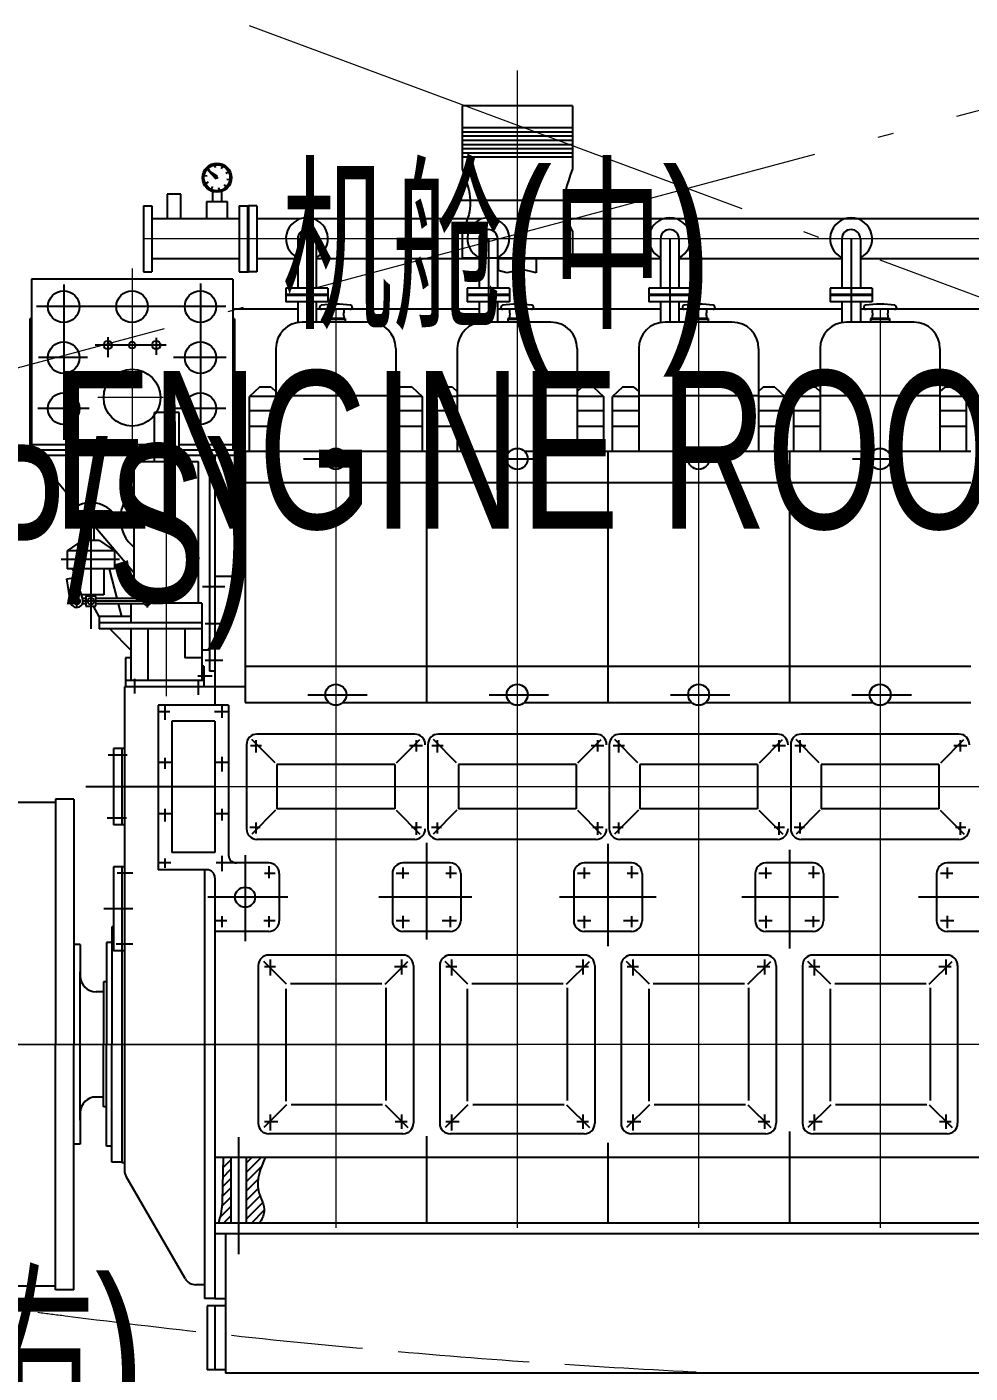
# Model space of a CAD drawing. Extents: x -550205 to -490805, y -239464 to -155364.
# Drawn here: x -527496 to -525702, y -178177 to -175617 of the extents above; entities that cross this region are included whole.
import ezdxf

# ---------------------------------------------------------------- set-up
doc = ezdxf.new("R2010")
doc.units = 0
doc.header["$LTSCALE"] = 500
doc.header["$MEASUREMENT"] = 0
for name, pattern in [('CENTER', [2, 1.25, -0.25, 0.25, -0.25]), ('CENTER2', [1.125, 0.75, -0.125, 0.125, -0.125]), ('PHANTOM', [2.5, 1.25, -0.25, 0.25, -0.25, 0.25, -0.25]), ('点划线 ____ _ ____ _ ____ _ ____ _ ____ _ ____', [2.56, 2, -0.25, 0.06, -0.25]), ('虚线 __ __ __ __ __ __ __ __ __ __ __ __ __ _', [0.75, 0.5, -0.25])]:
    doc.linetypes.add(name, pattern=pattern)
doc.layers.get('0').update_dxf_attribs({"linetype": 'CONTINUOUS', "lineweight": 20})
for name, color, linetype, lineweight in [('01', 7, 'CONTINUOUS', 20), ('DIM', 7, 'CONTINUOUS', 20), ('点划线', 5, '点划线 ____ _ ____ _ ____ _ ____ _ ____ _ ____', 20), ('虚线', 1, '虚线 __ __ __ __ __ __ __ __ __ __ __ __ __ _', 20)]:
    doc.layers.add(name, color=color, linetype=linetype, lineweight=lineweight)
for name, color, linetype in [('02', 1, 'CONTINUOUS'), ('05', 4, 'CENTER'), ('10', 7, 'CONTINUOUS')]:
    doc.layers.add(name, color=color, linetype=linetype)
doc.styles.add('中英混排2', font='romany.shx', dxfattribs={"width": 0.7, "height": 300, "bigfont": 'hztxt.shx'})

# ---------------------------------------------------------------- blocks, each defined once
blk = doc.blocks.new('dfghgf')
at = {"layer": '10', "lineweight": -3}
blk.add_hatch(color=256, dxfattribs=at).paths.add_polyline_path([(2101.7, 1662), (2119.5, 1651, -1.142084), (2116.5, 1646.2)])
h = blk.add_hatch(dxfattribs=at)
h.set_pattern_fill('ANSI31', scale=100, style=0)
h.set_pattern_definition([(45, (-66678.617, 97078), (-8.8388348, 8.8388348), [])])
edge = h.paths.add_edge_path()
edge.add_line((2145, -214.8), (2141.2, -214.8))
edge.add_line((2141.2, -214.8), (2130.3, -214.8))
edge.add_spline(control_points=[(2130.3, -214.8), (2129.7, -239.5), (2128.9, -273.2), (2127.8, -315.3), (2123.3, -331.9), (2121.2, -339.8)], knot_values=[0, 0, 0, 0, 74.118037, 101.345413, 125.697413, 125.697413, 125.697413, 125.697413], degree=3, periodic=0)
edge.add_line((2121.2, -339.8), (2145, -339.8))
edge.add_line((2145, -339.8), (2145, -214.8))
edge = h.paths.add_edge_path()
edge.add_line((2173.9, -339.7), (2199.2, -339.8))
edge.add_spline(control_points=[(2199.2, -339.8), (2203.3, -332.5), (2214.7, -312.7), (2186.6, -270.5), (2201.2, -235.9), (2210, -214.8)], knot_values=[0, 0, 0, 0, 23.685821, 64.988218, 129.477712, 129.477712, 129.477712, 129.477712], degree=3, periodic=0)
edge.add_line((2210, -214.8), (2173.9, -214.8))
edge.add_line((2173.9, -214.8), (2173.9, -339.7))
at = {"lineweight": -3}
for p, q in [((2101.7, 1662), (2116.5, 1646.2)), ((2119.5, 1651), (2101.7, 1662)), ((2118.4, 1648.4), (2118.4, 1648.4)), ((2023.7, 1617.2), (2023.7, 1570.2)), ((2049.7, 1617.2), (2023.7, 1617.2)), ((2049.7, 1570.2), (2049.7, 1617.2)), ((2110.5, 1602.2), (2110.5, 1621.8)), ((2127.4, 1602.2), (2127.4, 1622.2)), ((1978.5, 1594.7), (1978.5, 1469.7)), ((1978.5, 1594.7), (1994.5, 1594.7)), ((1994.5, 1594.7), (1994.5, 1469.7)), ((2098.3, 1602.2), (2098.3, 1571)), ((2138.4, 1602.2), (2098.3, 1602.2)), ((2138.4, 1571), (2138.4, 1602.2)), ((2160.5, 1594.7), (2160.5, 1469.7)), ((2160.5, 1594.7), (2178.5, 1594.7)), ((2176.5, 1594.7), (2176.5, 1469.7)), ((2178.5, 1594.7), (2178.5, 1469.7)), ((2194.5, 1594.7), (2194.5, 1469.7)), ((2160.5, 1570.2), (1994.5, 1570.2)), ((2277, 1570.2), (2194.5, 1570.2)), ((2622, 1570.2), (2302, 1570.2)), ((4219.5, 1570.2), (2647, 1570.2)), ((2272, 1532.2), (2272, 1466.8)), ((2307, 1532.2), (2307, 1466.8)), ((2617, 1532.2), (2617, 1438.2)), ((2652, 1532.2), (2652, 1438.2)), ((2962, 1532.2), (2962, 1466.8)), ((2997, 1532.2), (2997, 1466.8)), ((3307, 1532.2), (3307, 1466.8)), ((3342, 1532.2), (3342, 1466.8)), ((2160.5, 1494.2), (1994.5, 1494.2)), ((2272, 1494.2), (2194.5, 1494.2)), ((2617, 1494.2), (2307, 1494.2)), ((2652, 1495.2), (2652, 1466.8)), ((2962, 1494.2), (2652, 1494.2)), ((3307, 1494.2), (2997, 1494.2)), ((3652, 1494.2), (3342, 1494.2)), ((1978.5, 1469.7), (1994.5, 1469.7)), ((2160.5, 1469.7), (2178.5, 1469.7)), ((2272, 1466.8), (2272, 1438.2)), ((2307, 1466.8), (2307, 1438.2)), ((2962, 1466.8), (2962, 1438.2)), ((2997, 1466.8), (2997, 1438.2)), ((3307, 1466.8), (3307, 1438.2)), ((3342, 1466.8), (3342, 1438.2)), ((2329.5, 1438.2), (2249.5, 1438.2)), ((2249.5, 1438.2), (2249.5, 1412.2)), ((2329.5, 1438.2), (2329.5, 1412.2)), ((2674.5, 1438.2), (2594.5, 1438.2)), ((2594.5, 1438.2), (2594.5, 1412.2)), ((2674.5, 1438.2), (2674.5, 1412.2)), ((3019.5, 1438.2), (2939.5, 1438.2)), ((2939.5, 1438.2), (2939.5, 1412.2)), ((3019.5, 1438.2), (3019.5, 1412.2)), ((3364.5, 1438.2), (3284.5, 1438.2)), ((3284.5, 1438.2), (3284.5, 1412.2)), ((3364.5, 1438.2), (3364.5, 1412.2)), ((2329.5, 1426.2), (2249.5, 1426.2)), ((2329.5, 1424.2), (2249.5, 1424.2)), ((2329.5, 1412.2), (2249.5, 1412.2)), ((2272, 1412.2), (2272, 1373)), ((2307, 1412.2), (2307, 1373.7)), ((2674.5, 1426.2), (2594.5, 1426.2)), ((2674.5, 1424.2), (2594.5, 1424.2)), ((2674.5, 1412.2), (2594.5, 1412.2)), ((2617, 1412.2), (2617, 1373)), ((2652, 1412.2), (2652, 1373.7)), ((3019.5, 1426.2), (2939.5, 1426.2)), ((3019.5, 1424.2), (2939.5, 1424.2)), ((3019.5, 1412.2), (2939.5, 1412.2)), ((2962, 1412.2), (2962, 1373)), ((2997, 1412.2), (2997, 1373.7)), ((3364.5, 1426.2), (3284.5, 1426.2)), ((3364.5, 1424.2), (3284.5, 1424.2)), ((3364.5, 1412.2), (3284.5, 1412.2)), ((3307, 1412.2), (3307, 1373)), ((3342, 1412.2), (3342, 1373.7)), ((2199.5, 1250.2), (2180.5, 1232.2)), ((2180.5, 1128.2), (2180.5, 1232.2)), ((2230.5, 1232.2), (2180.5, 1232.2)), ((2221.5, 1250.2), (2199.5, 1250.2)), ((2221.5, 1250.2), (2230.5, 1241.7)), ((2467.5, 1250.2), (2458.5, 1241.7)), ((2508.5, 1232.2), (2458.5, 1232.2)), ((2489.5, 1250.2), (2467.5, 1250.2)), ((2489.5, 1250.2), (2508.5, 1232.2)), ((2508.5, 1232.2), (2508.5, 1128.2)), ((2544.5, 1250.2), (2525.5, 1232.2)), ((2525.5, 1128.2), (2525.5, 1232.2)), ((2575.5, 1232.2), (2525.5, 1232.2)), ((2566.5, 1250.2), (2544.5, 1250.2)), ((2566.5, 1250.2), (2575.5, 1241.7)), ((2812.5, 1250.2), (2803.5, 1241.7)), ((2853.5, 1232.2), (2803.5, 1232.2)), ((2834.5, 1250.2), (2812.5, 1250.2)), ((2834.5, 1250.2), (2853.5, 1232.2)), ((2853.5, 1232.2), (2853.5, 1128.2)), ((2889.5, 1250.2), (2870.5, 1232.2)), ((2920.5, 1232.2), (2870.5, 1232.2)), ((2870.5, 1128.2), (2870.5, 1232.2)), ((2911.5, 1250.2), (2889.5, 1250.2)), ((2911.5, 1250.2), (2920.5, 1241.7)), ((3157.5, 1250.2), (3148.5, 1241.7)), ((3198.5, 1232.2), (3148.5, 1232.2)), ((3179.5, 1250.2), (3157.5, 1250.2)), ((3179.5, 1250.2), (3198.5, 1232.2)), ((3198.5, 1232.2), (3198.5, 1128.2)), ((3234.5, 1250.2), (3215.5, 1232.2)), ((3215.5, 1128.2), (3215.5, 1232.2)), ((3265.5, 1232.2), (3215.5, 1232.2)), ((3256.5, 1250.2), (3234.5, 1250.2)), ((3256.5, 1250.2), (3265.5, 1241.7)), ((3502.5, 1250.2), (3493.5, 1241.7)), ((3543.5, 1232.2), (3493.5, 1232.2)), ((3524.5, 1250.2), (3502.5, 1250.2)), ((3524.5, 1250.2), (3543.5, 1232.2)), ((3543.5, 1232.2), (3543.5, 1128.2)), ((2230.5, 1205.2), (2180.5, 1205.2)), ((2508.5, 1205.2), (2458.5, 1205.2)), ((2575.5, 1205.2), (2525.5, 1205.2)), ((2853.5, 1205.2), (2803.5, 1205.2)), ((2920.5, 1205.2), (2870.5, 1205.2)), ((3198.5, 1205.2), (3148.5, 1205.2)), ((3265.5, 1205.2), (3215.5, 1205.2)), ((3543.5, 1205.2), (3493.5, 1205.2)), ((2230.5, 1175.2), (2180.5, 1175.2)), ((2508.5, 1175.2), (2458.5, 1175.2)), ((2575.5, 1175.2), (2525.5, 1175.2)), ((2853.5, 1175.2), (2803.5, 1175.2)), ((2920.5, 1175.2), (2870.5, 1175.2)), ((3198.5, 1175.2), (3148.5, 1175.2)), ((3265.5, 1175.2), (3215.5, 1175.2)), ((3543.5, 1175.2), (3493.5, 1175.2)), ((2172, 1128.2), (2172, 650.2)), ((2172, 1128.2), (2330.7, 1128.2)), ((2358.3, 1128.2), (2517, 1128.2)), ((2517, 1128.2), (2517, 650.2)), ((2517, 1128.2), (2675.7, 1128.2)), ((2703.3, 1128.2), (2862, 1128.2)), ((2862, 1128.2), (3020.7, 1128.2)), ((2862, 1128.2), (2862, 650.2)), ((3048.3, 1128.2), (3207, 1128.2)), ((3207, 1128.2), (3207, 650.2)), ((3207, 1128.2), (3365.7, 1128.2)), ((3393.3, 1128.2), (3552, 1128.2)), ((2517, 1068.1), (2172, 1068.1)), ((2862, 1068.1), (2517, 1068.1)), ((3207, 1068.1), (2862, 1068.1)), ((3552, 1068.1), (3207, 1068.1)), ((2517, 718.9), (2172, 718.9)), ((2862, 718.9), (2517, 718.9)), ((3207, 718.9), (2862, 718.9)), ((3552, 718.9), (3207, 718.9)), ((2172, 650.2), (2331.3, 650.2)), ((2357.7, 650.2), (2517, 650.2)), ((2517, 650.2), (2676.3, 650.2)), ((2702.7, 650.2), (2862, 650.2)), ((2862, 650.2), (3021.3, 650.2)), ((3047.7, 650.2), (3207, 650.2)), ((3207, 650.2), (3366.3, 650.2)), ((3392.7, 650.2), (3552, 650.2))]:
    blk.add_line(p, q, dxfattribs=at)
at = {"color": 8, "linetype": 'PHANTOM', "lineweight": -3}
blk.add_line((2653.5, 1494.2), (2652, 1494.2), dxfattribs=at)
at = {"lineweight": -3}
for centre, radius in [((2118.4, 1648.4), 27.7), ((2118.4, 1648.4), 27.7), ((2118.4, 1648.4), 24.7), ((2344.5, 1113.7), 20), ((2689.5, 1113.7), 20), ((3034.5, 1113.7), 20), ((3379.5, 1113.7), 20), ((2344.5, 665.2), 20), ((2689.5, 665.2), 20), ((3034.5, 665.2), 20), ((3379.5, 665.2), 20)]:
    blk.add_circle(centre, radius, dxfattribs=at)
at = {"color": 7, "lineweight": -3}
blk.add_circle((2172, 280.2), 19.1, dxfattribs=at)
at = {"lineweight": -3}
for centre, radius, start, end in [((2289.5, 1532.2), 40, 295.9445, 244.0555), ((2634.5, 1532.2), 40, 295.9445, 244.0555), ((2979.5, 1532.2), 40, 295.9445, 244.0555), ((3324.5, 1532.2), 40, 295.9445, 244.0555), ((2289.5, 1532.2), 17.5, 0, 180), ((2634.5, 1532.2), 17.5, 0, 180), ((2979.5, 1532.2), 17.5, 0, 180), ((3324.5, 1532.2), 17.5, 0, 180)]:
    blk.add_arc(centre, radius, start, end, dxfattribs=at)
at = {"layer": '01', "color": 7, "linetype": 'Continuous', "lineweight": -3}
for p, q in [((2194.5, 1594.7), (2178.5, 1594.7)), ((2194.5, 1469.7), (2178.5, 1469.7)), ((2148.5, 1455.2), (1765.5, 1455.2)), ((1765.5, 1455.2), (1765.5, 1130.2)), ((2148.5, 1455.2), (2148.5, 1130.2)), ((2272, 1398.2), (2148.5, 1398.2)), ((2617, 1398.2), (2307, 1398.2)), ((2313.5, 1402.3), (2313.5, 1401.8)), ((2371.8, 1398.1), (2317.2, 1398.1)), ((2329.5, 1398.1), (2329.5, 1391.7)), ((2329.5, 1385.7), (2329.5, 1380.7)), ((2359.5, 1398.1), (2359.5, 1391.7)), ((2359.5, 1385.7), (2359.5, 1380.7)), ((2375.5, 1402.3), (2375.5, 1401.8)), ((2962, 1398.2), (2652, 1398.2)), ((2658.5, 1402.3), (2658.5, 1401.8)), ((2716.8, 1398.1), (2662.2, 1398.1)), ((2674.5, 1398.1), (2674.5, 1391.7)), ((2674.5, 1385.7), (2674.5, 1380.7)), ((2704.5, 1398.1), (2704.5, 1391.7)), ((2704.5, 1385.7), (2704.5, 1380.7)), ((2720.5, 1402.3), (2720.5, 1401.8)), ((3307, 1398.2), (2997, 1398.2)), ((3003.5, 1402.3), (3003.5, 1401.8)), ((3061.8, 1398.1), (3007.2, 1398.1)), ((3019.5, 1398.1), (3019.5, 1391.7)), ((3019.5, 1385.7), (3019.5, 1380.7)), ((3049.5, 1398.1), (3049.5, 1391.7)), ((3049.5, 1385.7), (3049.5, 1380.7)), ((3065.5, 1402.3), (3065.5, 1401.8)), ((3652, 1398.2), (3342, 1398.2)), ((3348.5, 1402.3), (3348.5, 1401.8)), ((3406.8, 1398.1), (3352.2, 1398.1)), ((3364.5, 1398.1), (3364.5, 1391.7)), ((3364.5, 1385.7), (3364.5, 1380.7)), ((3394.5, 1398.1), (3394.5, 1391.7)), ((3394.5, 1385.7), (3394.5, 1380.7)), ((3410.5, 1402.3), (3410.5, 1401.8)), ((1762.5, 1380.2), (1762.5, 1130.2)), ((1765.5, 1380.2), (1762.5, 1380.2)), ((2151.5, 1380.2), (2148.5, 1380.2)), ((2151.5, 1380.2), (2151.5, 1130.2)), ((2408.5, 1373.7), (2280.5, 1373.7)), ((2326.5, 1380.7), (2326.5, 1373.7)), ((2362.5, 1380.7), (2326.5, 1380.7)), ((2362.5, 1378.7), (2326.5, 1378.7)), ((2362.5, 1380.7), (2362.5, 1373.7)), ((2753.5, 1373.7), (2625.5, 1373.7)), ((2671.5, 1380.7), (2671.5, 1373.7)), ((2707.5, 1380.7), (2671.5, 1380.7)), ((2707.5, 1378.7), (2671.5, 1378.7)), ((2707.5, 1380.7), (2707.5, 1373.7)), ((3098.5, 1373.7), (2970.5, 1373.7)), ((3052.5, 1380.7), (3016.5, 1380.7)), ((3016.5, 1380.7), (3016.5, 1373.7)), ((3052.5, 1378.7), (3016.5, 1378.7)), ((3052.5, 1380.7), (3052.5, 1373.7)), ((3443.5, 1373.7), (3315.5, 1373.7)), ((3361.5, 1380.7), (3361.5, 1373.7)), ((3397.5, 1380.7), (3361.5, 1380.7)), ((3397.5, 1378.7), (3361.5, 1378.7)), ((3397.5, 1380.7), (3397.5, 1373.7)), ((2230.5, 1323.7), (2230.5, 1128.7)), ((2458.5, 1323.7), (2458.5, 1128.7)), ((2575.5, 1323.7), (2575.5, 1128.7)), ((2803.5, 1323.7), (2803.5, 1128.7)), ((2920.5, 1323.7), (2920.5, 1128.7)), ((3148.5, 1323.7), (3148.5, 1128.7)), ((3265.5, 1323.7), (3265.5, 1128.7)), ((3493.5, 1323.7), (3493.5, 1128.7)), ((2458.5, 1233.7), (2230.5, 1233.7)), ((2803.5, 1233.7), (2575.5, 1233.7)), ((3148.5, 1233.7), (2920.5, 1233.7)), ((3493.5, 1233.7), (3265.5, 1233.7)), ((1999.7, 1107.8), (1999.7, 1202.2)), ((2046.2, 1202.2), (1999.7, 1202.2)), ((2046.2, 1107.8), (2046.2, 1202.2)), ((1999.7, 1130.2), (1759.5, 1130.2)), ((1759.5, 1130.2), (1759.5, 1120.2)), ((1999.7, 1140.2), (1765.5, 1140.2)), ((2148.5, 1140.2), (2046.2, 1140.2)), ((2154.5, 1130.2), (2046.2, 1130.2)), ((2154.5, 1130.2), (2154.5, 1120.2)), ((1999.7, 1120.2), (1759.5, 1120.2)), ((1789.5, 1120.2), (1789.5, 1100.2)), ((1960.9, 848.2), (1960.9, 1107.8)), ((2083.1, 1107.8), (1960.9, 1107.8)), ((2154.5, 1120.2), (2046.2, 1120.2)), ((2083.1, 839.2), (2083.1, 1107.8)), ((2104.5, 1120.2), (2104.5, 710.2)), ((2114.5, 1120.2), (2114.5, 645.5)), ((2114.5, 1120.2), (2114.5, 645.5)), ((1789.5, 1100.2), (1853.3, 1024.5)), ((1918.5, 1014.4), (1838.5, 1014.4)), ((1838.5, 1014.4), (1838.5, 994.7)), ((1918.5, 1014.4), (1918.5, 994.7)), ((1918.5, 994.7), (1838.5, 994.7)), ((1872.5, 994.7), (1872.5, 958.2)), ((1884.5, 994.7), (1884.5, 958.2)), ((1884.5, 987.5), (1960.9, 896.8)), ((1861.8, 958.2), (1833.5, 939)), ((1895.2, 958.2), (1861.8, 958.2)), ((1895.2, 958.2), (1923.5, 939)), ((1923.5, 939), (1833.5, 939)), ((1833.5, 939), (1833.5, 904.5)), ((1923.5, 939), (1923.5, 904.5)), ((1923.5, 904.5), (1833.5, 904.5)), ((1852.7, 888.6), (1843.7, 904.5)), ((1854, 904.5), (1854, 877.7)), ((1903, 904.5), (1903, 855.4)), ((1928.5, 848.2), (1913.8, 904.5)), ((1833, 885.7), (1854, 888.8)), ((1839.6, 841.4), (1833, 885.7)), ((1863, 846.5), (1854, 877.7)), ((2172.5, 890.2), (2114.5, 890.2)), ((1903, 855.4), (1860.5, 855.4)), ((1868.9, 848.2), (1862.5, 848.2)), ((1868.9, 852.5), (1868.9, 833.4)), ((1888.4, 852.5), (1868.9, 852.5)), ((1872.5, 855.4), (1872.5, 852.5)), ((1884.5, 855.4), (1884.5, 852.5)), ((1887.9, 833.4), (1887.9, 851.8)), ((1979.2, 848.2), (1887.9, 848.2)), ((1868.9, 838.2), (1862.4, 838.2)), ((1868.9, 833.4), (1887.9, 833.4)), ((1894.5, 814.2), (1883.7, 833.4)), ((1979.2, 838.2), (1887.9, 838.2)), ((1937.3, 814.2), (1931.1, 838.2)), ((1954.5, 838.2), (1954.5, 802.2)), ((2089.5, 839.2), (1992.5, 839.2)), ((2089.5, 839.2), (2089.5, 802.2)), ((1894.5, 814.2), (1894.5, 790.2)), ((1954.5, 814.2), (1894.5, 814.2)), ((2089.5, 802.2), (1894.5, 802.2)), ((2089.5, 802.2), (2089.5, 692.2)), ((2089.5, 790.2), (1894.5, 790.2)), ((1914.5, 790.2), (1954.5, 750.2)), ((1954.5, 790.2), (1954.5, 692.2)), ((1987, 790.2), (1987, 692.2)), ((2057, 790.2), (2057, 735.2)), ((2104.5, 750.2), (2089.5, 750.2)), ((1944.5, 735.2), (1944.5, 680.2)), ((1954.5, 735.2), (1944.5, 735.2)), ((2089.5, 735.2), (2057, 735.2)), ((2093.7, 719.2), (2089.5, 719.2)), ((2093.7, 719.2), (2093.7, 680.2)), ((2093.7, 692.2), (1944.5, 692.2)), ((2114.5, 710.2), (2104.5, 710.2)), ((1942.5, 680.2), (1942.5, -239.1)), ((2172, 680.2), (1942.5, 680.2)), ((2006.5, 645.5), (2006.5, 332.2)), ((2140.5, 645.5), (2006.5, 645.5)), ((2140.5, 645.5), (2140.5, 360.2)), ((2032.5, 615.2), (2032.5, 365.2)), ((2114.5, 615.2), (2032.5, 615.2)), ((2114.5, 615.2), (2114.5, 365.2)), ((2114.5, 615.2), (2114.5, 365.2)), ((2494.5, 590.2), (2194.5, 590.2)), ((2839.5, 590.2), (2539.5, 590.2)), ((3184.5, 590.2), (2884.5, 590.2)), ((3529.5, 590.2), (3229.5, 590.2)), ((2174.5, 570.2), (2174.5, 410.2)), ((2229, 535.7), (2185, 580)), ((2460, 535.7), (2504, 580)), ((2519.5, 570.2), (2519.5, 410.2)), ((2574, 535.7), (2530, 580)), ((2805, 535.7), (2849, 580)), ((2864.5, 570.2), (2864.5, 410.2)), ((2919, 535.7), (2875, 580)), ((3150, 535.7), (3194, 580)), ((3209.5, 570.2), (3209.5, 410.2)), ((3264, 535.7), (3220, 580)), ((3495, 535.7), (3539, 580)), ((1942.5, 562.7), (1921.5, 562.7)), ((1921.5, 562.7), (1921.5, 417.7)), ((1937.5, 562.7), (1937.5, 417.7)), ((2456.5, 532.2), (2232.5, 532.2)), ((2232.5, 532.2), (2232.5, 448.2)), ((2456.5, 532.2), (2456.5, 448.2)), ((2801.5, 532.2), (2577.5, 532.2)), ((2577.5, 532.2), (2577.5, 448.2)), ((2801.5, 532.2), (2801.5, 448.2)), ((3146.5, 532.2), (2922.5, 532.2)), ((2922.5, 532.2), (2922.5, 448.2)), ((3146.5, 532.2), (3146.5, 448.2)), ((3491.5, 532.2), (3267.5, 532.2)), ((3267.5, 532.2), (3267.5, 448.2)), ((3491.5, 532.2), (3491.5, 448.2)), ((1811, 466.7), (1811, 0.2)), ((1846, 466.7), (1811, 466.7)), ((1846, 466.7), (1846, 0.2)), ((1811, 460.2), (1726, 460.2)), ((2229.9, 445.6), (2184.7, 400.1)), ((2456.5, 448.2), (2232.5, 448.2)), ((2459.1, 445.6), (2504.3, 400.1)), ((2574.9, 445.6), (2529.7, 400.1)), ((2801.5, 448.2), (2577.5, 448.2)), ((2804.1, 445.6), (2849.3, 400.1)), ((2919.9, 445.6), (2874.7, 400.1)), ((3146.5, 448.2), (2922.5, 448.2)), ((3149.1, 445.6), (3194.3, 400.1)), ((3264.9, 445.6), (3219.7, 400.1)), ((3491.5, 448.2), (3267.5, 448.2)), ((3494.1, 445.6), (3539.3, 400.1)), ((1942.5, 417.7), (1921.5, 417.7)), ((2494.5, 390.2), (2194.5, 390.2)), ((2839.5, 390.2), (2539.5, 390.2)), ((3184.5, 390.2), (2884.5, 390.2)), ((3529.5, 390.2), (3229.5, 390.2)), ((2114.5, 365.2), (2032.5, 365.2)), ((1942.5, 338.2), (1921.5, 338.2)), ((1921.5, 338.2), (1921.5, 178.2)), ((1937.5, 338.2), (1937.5, -224.8)), ((2217, 345.2), (2155.5, 345.2)), ((2562, 345.2), (2472, 345.2)), ((2907, 345.2), (2817, 345.2)), ((3252, 345.2), (3162, 345.2)), ((3597, 345.2), (3507, 345.2)), ((2099.5, 332.2), (2006.5, 332.2)), ((2094.5, 332.2), (2094.5, -482.8)), ((2114.5, 317.2), (2114.5, -483.8)), ((2237, 325.2), (2237, 235.2)), ((2452, 325.2), (2452, 235.2)), ((2582, 325.2), (2582, 235.2)), ((2797, 325.2), (2797, 235.2)), ((2927, 325.2), (2927, 235.2)), ((3142, 325.2), (3142, 235.2)), ((3272, 325.2), (3272, 235.2)), ((3487, 325.2), (3487, 235.2)), ((2217, 215.2), (2114.5, 215.2)), ((2562, 215.2), (2472, 215.2)), ((2907, 215.2), (2817, 215.2)), ((3252, 215.2), (3162, 215.2)), ((3597, 215.2), (3507, 215.2)), ((1858.5, 190.2), (1846, 190.2)), ((1858.5, 190.2), (1858.5, 130.2)), ((1942.5, 178.2), (1921.5, 178.2)), ((2250.8, 114.9), (2207.3, 158.1)), ((2472, 170.2), (2217, 170.2)), ((2438.2, 114.9), (2481.7, 158.1)), ((2595.8, 114.9), (2552.3, 158.1)), ((2817, 170.2), (2562, 170.2)), ((2783.2, 114.9), (2826.7, 158.1)), ((2940.8, 114.9), (2897.3, 158.1)), ((3162, 170.2), (2907, 170.2)), ((3128.2, 114.9), (3171.7, 158.1)), ((3285.8, 114.9), (3242.3, 158.1)), ((3507, 170.2), (3252, 170.2)), ((3473.2, 114.9), (3516.7, 158.1)), ((1858.5, -144.1), (1858.5, 138.1)), ((2197, 150.2), (2197, -149.8)), ((2492, 150.2), (2492, -149.8)), ((2542, 150.2), (2542, -149.8)), ((2837, 150.2), (2837, -149.8)), ((2887, 150.2), (2887, -149.8)), ((3182, 150.2), (3182, -149.8)), ((3232, 150.2), (3232, -149.8)), ((3527, 150.2), (3527, -149.8)), ((2249.5, 105.9), (2249.5, -108)), ((2432, 115.2), (2258.2, 115.2)), ((2439.5, 107.7), (2439.5, -106.2)), ((2594.5, 105.9), (2594.5, -108)), ((2777, 115.2), (2603.2, 115.2)), ((2784.5, 107.7), (2784.5, -106.2)), ((2939.5, 105.9), (2939.5, -108)), ((3122, 115.2), (2948.2, 115.2)), ((3129.5, 107.7), (3129.5, -106.2)), ((3284.5, 105.9), (3284.5, -108)), ((3467, 115.2), (3293.2, 115.2)), ((3474.5, 107.7), (3474.5, -106.2)), ((1902.4, 100.2), (1888.5, 100.2)), ((1811, -466.3), (1811, 0.2)), ((1846, -466.3), (1846, 0.2)), ((1902.4, -99.8), (1888.5, -99.8)), ((1902.4, -99.8), (1888.5, -99.8)), ((2250.8, -114.5), (2207.3, -157.7)), ((2433.5, -114.8), (2259.7, -114.8)), ((2438.2, -114.5), (2481.7, -157.7)), ((2595.8, -114.5), (2552.3, -157.7)), ((2778.5, -114.8), (2604.7, -114.8)), ((2783.2, -114.5), (2826.7, -157.7)), ((2940.8, -114.5), (2897.3, -157.7)), ((3123.5, -114.8), (2949.7, -114.8)), ((3128.2, -114.5), (3171.7, -157.7)), ((3285.8, -114.5), (3242.3, -157.7)), ((3468.5, -114.8), (3294.7, -114.8)), ((3473.2, -114.5), (3516.7, -157.7)), ((1858.5, -129.8), (1858.5, -189.8)), ((2472, -169.8), (2217, -169.8)), ((2817, -169.8), (2562, -169.8)), ((3162, -169.8), (2907, -169.8)), ((3507, -169.8), (3252, -169.8)), ((1858.5, -189.8), (1846, -189.8)), ((1942.5, -224.8), (1937.5, -224.8)), ((4287, -214.8), (2114.5, -214.8)), ((2057.6, -444.8), (1945.7, -251.1)), ((4287, -339.8), (2114.5, -339.8)), ((4287, -359.8), (2114.5, -359.8)), ((2134.5, -359.8), (2134.5, -624.8)), ((1811, -459.8), (1726, -459.8)), ((2094.5, -456.8), (2078.4, -456.8)), ((1846, -466.3), (1811, -466.3)), ((2114.5, -482.8), (2094.5, -482.8)), ((2134.5, -483.8), (2114.5, -483.8)), ((2099.5, -496.8), (2099.5, -618.8)), ((2134.5, -496.8), (2099.5, -496.8)), ((2114.5, -496.8), (2114.5, -618.8)), ((2134.5, -618.8), (2099.5, -618.8)), ((4267, -624.8), (2134.5, -624.8))]:
    blk.add_line(p, q, dxfattribs=at)
at = {"layer": '01', "color": 7, "lineweight": -3}
for p, q in [((1918.4, 224), (1918.4, 0.2)), ((1921.5, 224), (1918.4, 224)), ((1908.4, 194), (1908.4, 0.2)), ((1918.4, 194), (1908.4, 194)), ((1902.4, 119), (1902.4, 0.2)), ((1908.4, 119), (1902.4, 119)), ((1902.4, -118.6), (1902.4, 0.2)), ((1908.4, -193.6), (1908.4, 0.2)), ((1918.4, -223.6), (1918.4, 0.2)), ((1908.4, -118.6), (1902.4, -118.6)), ((1918.4, -193.6), (1908.4, -193.6)), ((1937.5, -223.6), (1918.4, -223.6)), ((2145, -214.8), (2145, -339.8)), ((2173.9, -214.8), (2173.9, -339.8))]:
    blk.add_line(p, q, dxfattribs=at)
at = {"layer": '01', "color": 7, "linetype": 'Continuous', "lineweight": -3}
for points in [[(2329.5, 1391.7, -0.04132), (2330, 1390.7, -0.056966), (2330.2, 1389.8, -0.008955), (2330.3, 1388.9, -0.029198), (2330.3, 1388.7, -0.038146), (2330.2, 1388.1, -0.015576), (2330, 1386.8, -0.038828), (2329.8, 1386.4, -0.021617), (2329.5, 1385.7)], [(2359.5, 1391.7, 0.04132), (2359, 1390.7, 0.056966), (2358.8, 1389.8, 0.008955), (2358.7, 1388.9, 0.029198), (2358.7, 1388.7, 0.038146)], [(2358.8, 1388.1, 0.015576), (2359, 1386.8, 0.038828), (2359.2, 1386.4, 0.021617), (2359.5, 1385.7)], [(2674.5, 1391.7, -0.04132), (2675, 1390.7, -0.056966), (2675.2, 1389.8, -0.008955), (2675.3, 1388.9, -0.029198), (2675.3, 1388.7, -0.038146), (2675.2, 1388.1, -0.015576), (2675, 1386.8, -0.038828), (2674.8, 1386.4, -0.021617), (2674.5, 1385.7)], [(2704.5, 1391.7, 0.04132), (2704, 1390.7, 0.056966), (2703.8, 1389.8, 0.008955), (2703.7, 1388.9, 0.029198), (2703.7, 1388.7, 0.038146)], [(2703.8, 1388.1, 0.015576), (2704, 1386.8, 0.038828), (2704.2, 1386.4, 0.021617), (2704.5, 1385.7)], [(3019.5, 1391.7, -0.04132), (3020, 1390.7, -0.056966), (3020.2, 1389.8, -0.008955), (3020.3, 1388.9, -0.029198), (3020.3, 1388.7, -0.038146), (3020.2, 1388.1, -0.015576), (3020, 1386.8, -0.038828), (3019.8, 1386.4, -0.021617), (3019.5, 1385.7)], [(3049.5, 1391.7, 0.04132), (3049, 1390.7, 0.056966), (3048.8, 1389.8, 0.008955), (3048.7, 1388.9, 0.029198), (3048.7, 1388.7, 0.038146)], [(3048.8, 1388.1, 0.015576), (3049, 1386.8, 0.038828), (3049.2, 1386.4, 0.021617), (3049.5, 1385.7)], [(3364.5, 1391.7, -0.04132), (3365, 1390.7, -0.056966), (3365.2, 1389.8, -0.008955), (3365.3, 1388.9, -0.029198), (3365.3, 1388.7, -0.038146), (3365.2, 1388.1, -0.015576), (3365, 1386.8, -0.038828), (3364.8, 1386.4, -0.021617), (3364.5, 1385.7)], [(3394.5, 1391.7, 0.04132), (3394, 1390.7, 0.056966), (3393.8, 1389.8, 0.008955), (3393.7, 1388.9, 0.029198), (3393.7, 1388.7, 0.038146)], [(3393.8, 1388.1, 0.015576), (3394, 1386.8, 0.038828), (3394.2, 1386.4, 0.021617), (3394.5, 1385.7)]]:
    blk.add_lwpolyline(points, format="xyb", dxfattribs=at)
for centre, radius in [((1827, 1403.2), 30), ((1957, 1403.2), 30), ((2087, 1403.2), 30), ((1827, 1306.2), 30), ((1911, 1330.2), 8), ((1957, 1330.2), 6.3), ((2003, 1330.2), 8), ((2087, 1306.2), 30), ((1957, 1230.2), 54), ((1827, 1209.2), 30), ((2087, 1209.2), 30), ((1851.5, 843.2), 6.35), ((1878.5, 843.2), 6.17), ((1985.5, 843.2), 4.05)]:
    blk.add_circle(centre, radius, dxfattribs=at)
for centre, radius, start, end in [((2344.5, 1228.1), 180, 81.0919, 98.9081), ((2689.5, 1228.1), 180, 81.0919, 98.9081), ((3034.5, 1228.1), 180, 81.0919, 98.9081), ((3379.5, 1228.1), 180, 81.0919, 98.9081), ((2317.2, 1402.3), 3.7, 98.9081, 180), ((2317.2, 1401.8), 3.7, 180, 270), ((2371.8, 1401.8), 3.7, 270, 0), ((2371.8, 1402.3), 3.7, 0, 81.0919), ((2662.2, 1402.3), 3.7, 98.9081, 180), ((2662.2, 1401.8), 3.7, 180, 270), ((2716.8, 1401.8), 3.7, 270, 0), ((2716.8, 1402.3), 3.7, 0, 81.0919), ((3007.2, 1402.3), 3.7, 98.9081, 180), ((3007.2, 1401.8), 3.7, 180, 270), ((3061.8, 1401.8), 3.7, 270, 0), ((3061.8, 1402.3), 3.7, 0, 81.0919), ((3352.2, 1402.3), 3.7, 98.9081, 180), ((3352.2, 1401.8), 3.7, 180, 270), ((3406.8, 1401.8), 3.7, 270, 0), ((3406.8, 1402.3), 3.7, 0, 81.0919), ((2280.5, 1323.7), 50, 90, 180), ((2408.5, 1323.7), 50, 0, 90), ((2625.5, 1323.7), 50, 90, 180), ((2753.5, 1323.7), 50, 0, 90), ((2970.5, 1323.7), 50, 90, 180), ((3098.5, 1323.7), 50, 0, 90), ((3315.5, 1323.7), 50, 90, 180), ((3443.5, 1323.7), 50, 0, 90), ((2004.5, 1000.2), 70, 128.4869, 231.5131), ((1878.5, 971.8), 58.4, 46.7749, 133.2251), ((1851.5, 843.2), 12, 188.5231, 16.1302), ((1985.5, 843.2), 8.04, 218.47, 141.53), ((2194.5, 570.2), 20, 90, 180), ((2494.5, 570.2), 20, 0, 90), ((2539.5, 570.2), 20, 90, 180), ((2839.5, 570.2), 20, 0, 90), ((2884.5, 570.2), 20, 90, 180), ((3184.5, 570.2), 20, 0, 90), ((3229.5, 570.2), 20, 90, 180), ((3529.5, 570.2), 20, 0, 90), ((2194.5, 410.2), 20, 180, 270), ((2494.5, 410.2), 20, 270, 0), ((2539.5, 410.2), 20, 180, 270), ((2839.5, 410.2), 20, 270, 0), ((2884.5, 410.2), 20, 180, 270), ((3184.5, 410.2), 20, 270, 0), ((3229.5, 410.2), 20, 180, 270), ((3529.5, 410.2), 20, 270, 0), ((2155.5, 360.2), 15, 180, 270), ((2217, 325.2), 20, 0, 90), ((2472, 325.2), 20, 90, 180), ((2562, 325.2), 20, 0, 90), ((2817, 325.2), 20, 90, 180), ((2907, 325.2), 20, 0, 90), ((3162, 325.2), 20, 90, 180), ((3252, 325.2), 20, 0, 90), ((3507, 325.2), 20, 90, 180), ((2099.5, 317.2), 15, 0, 90), ((2217, 235.2), 20, 270, 0), ((2472, 235.2), 20, 180, 270), ((2562, 235.2), 20, 270, 0), ((2817, 235.2), 20, 180, 270), ((2907, 235.2), 20, 270, 0), ((3162, 235.2), 20, 180, 270), ((3252, 235.2), 20, 270, 0), ((3507, 235.2), 20, 180, 270), ((2217, 150.2), 20, 90, 180), ((2472, 150.2), 20, 0, 90), ((2562, 150.2), 20, 90, 180), ((2817, 150.2), 20, 0, 90), ((2907, 150.2), 20, 90, 180), ((3162, 150.2), 20, 0, 90), ((3252, 150.2), 20, 90, 180), ((3507, 150.2), 20, 0, 90), ((1888.5, 130.2), 30, 180, 270), ((1888.5, -129.8), 30, 90, 180), ((2217, -149.8), 20, 180, 270), ((2472, -149.8), 20, 270, 0), ((2562, -149.8), 20, 180, 270), ((2817, -149.8), 20, 270, 0), ((2907, -149.8), 20, 180, 270), ((3162, -149.8), 20, 270, 0), ((3252, -149.8), 20, 180, 270), ((3507, -149.8), 20, 270, 0), ((1966.5, -239.1), 24, 180, 210), ((2078.4, -432.8), 24, 210, 270)]:
    blk.add_arc(centre, radius, start, end, dxfattribs=at)
at = {"layer": '02', "color": 8, "linetype": 'PHANTOM', "lineweight": -3}
for p, q in [((2794.5, 1785.2), (2584.5, 1785.2)), ((2584.5, 1785.2), (2584.5, 1665.2)), ((2794.5, 1785.2), (2794.5, 1665.2)), ((2794.5, 1743.2), (2584.5, 1743.2)), ((2794.5, 1735.2), (2584.5, 1735.2)), ((2794.5, 1727.2), (2584.5, 1727.2)), ((2794.5, 1719.2), (2584.5, 1719.2)), ((2794.5, 1711.2), (2584.5, 1711.2)), ((2794.5, 1703.2), (2584.5, 1703.2)), ((2794.5, 1695.2), (2584.5, 1695.2)), ((2794.5, 1687.2), (2584.5, 1687.2)), ((2584.5, 1545.2), (2584.5, 1495.2)), ((2794.5, 1545.2), (2794.5, 1495.2)), ((2794.5, 1495.2), (2584.5, 1495.2)), ((2653.5, 1495.2), (2653.5, 1471.9)), ((2725.5, 1495.2), (2725.5, 1467.7))]:
    blk.add_line(p, q, dxfattribs=at)
at = {"layer": '02', "color": 8, "linetype": 'CENTER', "lineweight": -3}
blk.add_line((2799.8, 1605.2), (2579.2, 1605.2), dxfattribs=at)
at = {"layer": '02', "color": 8, "linetype": 'Continuous', "lineweight": -3}
for p, q in [((2669.8, 1467.7), (2653.5, 1471.9)), ((2699.5, 1473.9), (2669.8, 1467.7)), ((2725.5, 1467.7), (2699.5, 1473.9))]:
    blk.add_line(p, q, dxfattribs=at)
at = {"layer": '02', "color": 8, "linetype": 'PHANTOM', "lineweight": -3}
for points in [[(2584.5, 1665.2), (2588.8, 1653), (2592.3, 1642.5), (2595.1, 1633.3), (2597.1, 1625.2), (2598.6, 1618.1), (2599.5, 1611.8), (2600.1, 1606), (2600.2, 1600.5), (2600.1, 1595.1), (2599.5, 1589.6), (2598.6, 1583.9), (2597.1, 1577.8), (2595.1, 1571), (2592.3, 1563.5), (2588.8, 1554.9), (2584.5, 1545.2)], [(2794.5, 1665.2), (2790.2, 1653), (2786.7, 1642.5), (2783.9, 1633.3), (2781.9, 1625.2), (2780.4, 1618.1), (2779.5, 1611.8), (2778.9, 1606), (2778.8, 1600.5), (2778.9, 1595.1), (2779.5, 1589.6), (2780.4, 1583.9), (2781.9, 1577.8), (2783.9, 1571), (2786.7, 1563.5), (2790.2, 1554.9), (2794.5, 1545.2)]]:
    blk.add_lwpolyline(points, dxfattribs=at)
at = {"layer": '02', "color": 7, "lineweight": -3}
for points, knots in [([(2130.3, -214.8), (2129.7, -239.5), (2128.9, -273.2), (2127.8, -315.3), (2123.3, -331.9), (2121.2, -339.8)], [0, 0, 0, 0, 74.118037, 101.345413, 125.697413, 125.697413, 125.697413, 125.697413]), ([(2210, -214.8), (2201.2, -235.9), (2186.6, -270.5), (2214.7, -312.7), (2203.3, -332.5), (2199.2, -339.8)], [0, 0, 0, 0, 64.489494, 105.791891, 129.51701, 129.51701, 129.51701, 129.51701])]:
    blk.add_open_spline(points, degree=3, knots=knots, dxfattribs=at)
at = {"layer": '05', "color": 4, "linetype": 'CENTER', "lineweight": -3}
for p, q in [((2289.5, 1532.2), (2289.5, 1466.8)), ((2634.5, 1532.2), (2634.5, 1373.7)), ((2979.5, 1532.2), (2979.5, 1466.8)), ((3324.5, 1532.2), (3324.5, 1466.8)), ((2634.5, 1495.2), (2634.5, 1466.8)), ((2289.5, 1466.8), (2289.5, 1373.7)), ((2979.5, 1466.8), (2979.5, 1373.7)), ((3324.5, 1466.8), (3324.5, 1373.7)), ((1827, 1445), (1827, 1149.8)), ((2087, 1447.4), (2087, 1148.6)), ((1957, 1403.2), (1774.9, 1403.2)), ((2135.1, 1403.2), (1957, 1403.2)), ((1911, 1345), (1911, 1306.9)), ((2003, 1343.8), (2003, 1311.7)), ((1872.2, 1306.2), (1778.9, 1306.2)), ((2022, 1330.2), (1887, 1330.2)), ((2136.1, 1306.2), (2035.9, 1306.2)), ((1875.1, 1209.2), (1777.9, 1209.2)), ((2135.1, 1209.2), (2039.8, 1209.2)), ((2283, 1113.7), (2393.5, 1113.7)), ((2651, 1113.7), (2729.1, 1113.7)), ((2986.6, 1113.7), (3083.1, 1113.7)), ((3326.8, 1113.7), (3414.1, 1113.7)), ((1878.5, 1030.2), (1878.5, 790.2)), ((1932.8, 922.2), (1822.2, 922.2)), ((1851.5, 860.5), (1851.5, 831.2)), ((1985.5, 860.5), (1985.5, 831.2)), ((2133.5, 870.2), (2091.1, 870.2)), ((2005.2, 843.2), (1863.5, 843.2)), ((2132.5, 800.2), (2096.1, 800.2)), ((2129.5, 730.2), (2096.1, 730.2)), ((1961.5, 695.5), (1961.5, 667.6)), ((2109.3, 700.2), (2082.1, 700.2)), ((2082.5, 690.6), (2082.5, 665.1)), ((2019.5, 645.5), (2019.5, 617.7)), ((2127.5, 645.5), (2127.5, 621.1)), ((2290.9, 665.2), (2404, 665.2)), ((2635.9, 665.2), (2749, 665.2)), ((2980.9, 665.2), (3094, 665.2)), ((3325.9, 665.2), (3439, 665.2)), ((2028.9, 632.5), (2006.5, 632.5)), ((2140.5, 632.5), (2113.8, 632.5)), ((2203.3, 567.7), (2182.1, 567.7)), ((2192, 578.6), (2192, 555.2)), ((2509.4, 567.7), (2484.8, 567.7)), ((2497, 578.6), (2497, 557.2)), ((2548.3, 567.7), (2527.1, 567.7)), ((2537, 578.6), (2537, 555.2)), ((2854.4, 567.7), (2829.8, 567.7)), ((2842, 578.6), (2842, 557.2)), ((2893.3, 567.7), (2872.1, 567.7)), ((2882, 578.6), (2882, 555.2)), ((3199.4, 567.7), (3174.8, 567.7)), ((3187, 578.6), (3187, 557.2)), ((3238.3, 567.7), (3217.1, 567.7)), ((3227, 578.6), (3227, 555.2)), ((3544.4, 567.7), (3519.8, 567.7)), ((3532, 578.6), (3532, 557.2)), ((1947.5, 550.2), (1911.6, 550.2)), ((2019.5, 545.2), (2019.5, 524.4)), ((2127.5, 546.9), (2127.5, 519.3)), ((2031.8, 536.5), (2006.5, 536.5)), ((2140.5, 536.5), (2116.7, 536.5)), ((2114.5, 490.2), (1869.1, 490.2)), ((2031.8, 438.5), (2006.5, 438.5)), ((2019.5, 448.5), (2019.5, 424.3)), ((2140.5, 438.5), (2113.8, 438.5)), ((2127.5, 448.5), (2127.5, 426)), ((1946.2, 430.2), (1909.8, 430.2)), ((2200.7, 412.7), (2181.2, 412.7)), ((2192, 421.9), (2192, 401.6)), ((2507.7, 412.7), (2488.2, 412.7)), ((2497, 422.9), (2497, 398.5)), ((2545.7, 412.7), (2526.2, 412.7)), ((2537, 421.9), (2537, 401.6)), ((2852.7, 412.7), (2833.2, 412.7)), ((2842, 422.9), (2842, 398.5)), ((2890.7, 412.7), (2871.2, 412.7)), ((2882, 421.9), (2882, 401.6)), ((3197.7, 412.7), (3178.2, 412.7)), ((3187, 422.9), (3187, 398.5)), ((3235.7, 412.7), (3216.2, 412.7)), ((3227, 421.9), (3227, 401.6)), ((3542.7, 412.7), (3523.2, 412.7)), ((3532, 422.9), (3532, 398.5)), ((2127.5, 358.7), (2127.5, 329.4)), ((2172, 360.4), (2172, 196.4)), ((2517, 383.8), (2517, 199.6)), ((2862, 381.5), (2862, 186.9)), ((3207, 370.3), (3207, 182.6)), ((2030.4, 345.2), (2006.5, 345.2)), ((2019.5, 353.5), (2019.5, 336.3)), ((2164.2, 345.2), (2116.7, 345.2)), ((2217, 339.2), (2217, 316.4)), ((2472, 336.4), (2472, 315.5)), ((2562, 339.2), (2562, 316.4)), ((2817, 336.4), (2817, 315.5)), ((2907, 339.2), (2907, 316.4)), ((3162, 336.4), (3162, 315.5)), ((3252, 339.2), (3252, 316.4)), ((3507, 336.4), (3507, 315.5)), ((1958.5, 325.7), (1928.9, 325.7)), ((2229.2, 325.2), (2208.6, 325.2)), ((2483, 325.2), (2459.2, 325.2)), ((2574.2, 325.2), (2553.6, 325.2)), ((2828, 325.2), (2804.2, 325.2)), ((2919.2, 325.2), (2898.6, 325.2)), ((3173, 325.2), (3149.2, 325.2)), ((3264.2, 325.2), (3243.6, 325.2)), ((3518, 325.2), (3494.2, 325.2)), ((1958.5, 258.2), (1903.3, 258.2)), ((2253, 280.2), (2100.9, 280.2)), ((2603.3, 280.2), (2426.4, 280.2)), ((2953.5, 280.2), (2769.6, 280.2)), ((3300.2, 280.2), (3116.3, 280.2)), ((3650.5, 280.2), (3452.4, 280.2)), ((2137.1, 235.2), (2114.5, 235.2)), ((2127.5, 244.1), (2127.5, 223.2)), ((2229.2, 235.2), (2207.5, 235.2)), ((2217, 244.1), (2217, 223.2)), ((2484.6, 235.2), (2459.2, 235.2)), ((2472, 245), (2472, 221.3)), ((2574.2, 235.2), (2546.5, 235.2)), ((2562, 244.1), (2562, 223.2)), ((2829.6, 235.2), (2804.2, 235.2)), ((2817, 245), (2817, 221.3)), ((2919.2, 235.2), (2891.5, 235.2)), ((2907, 244.1), (2907, 223.2)), ((3174.6, 235.2), (3149.2, 235.2)), ((3162, 245), (3162, 221.3)), ((3264.2, 235.2), (3236.5, 235.2)), ((3252, 244.1), (3252, 223.2)), ((3519.6, 235.2), (3494.2, 235.2)), ((3507, 245), (3507, 221.3)), ((1958.5, 190.7), (1926.4, 190.7)), ((2219.5, 161.7), (2219.5, 131.1)), ((2469.5, 161.7), (2469.5, 132.9)), ((2564.5, 161.7), (2564.5, 131.1)), ((2814.5, 161.7), (2814.5, 132.9)), ((2909.5, 161.7), (2909.5, 131.1)), ((3159.5, 161.7), (3159.5, 132.9)), ((3254.5, 161.7), (3254.5, 131.1)), ((3504.5, 161.7), (3504.5, 132.9)), ((2229.8, 147.7), (2208.8, 147.7)), ((2480, 147.7), (2456, 147.7)), ((2574.8, 147.7), (2553.8, 147.7)), ((2825, 147.7), (2801, 147.7)), ((2919.8, 147.7), (2898.8, 147.7)), ((3170, 147.7), (3146, 147.7)), ((3264.8, 147.7), (3243.8, 147.7)), ((3515, 147.7), (3491, 147.7)), ((2234.3, -147.3), (2208.8, -147.3)), ((2219.5, -133.1), (2219.5, -163.7)), ((2480, -147.3), (2457.5, -147.3)), ((2469.5, -133.1), (2469.5, -160.1)), ((2579.3, -147.3), (2553.8, -147.3)), ((2564.5, -133.1), (2564.5, -163.7)), ((2825, -147.3), (2802.5, -147.3)), ((2814.5, -133.1), (2814.5, -160.1)), ((2924.3, -147.3), (2898.8, -147.3)), ((2909.5, -133.1), (2909.5, -163.7)), ((3170, -147.3), (3147.5, -147.3)), ((3159.5, -133.1), (3159.5, -160.1)), ((3269.3, -147.3), (3243.8, -147.3)), ((3254.5, -133.1), (3254.5, -163.7)), ((3515, -147.3), (3492.5, -147.3)), ((3504.5, -133.1), (3504.5, -160.1)), ((2517, -174), (2517, -339.8)), ((3207, -165.5), (3207, -339.8)), ((2862, -186.7), (2862, -339.8))]:
    blk.add_line(p, q, dxfattribs=at)
at = {"layer": '05', "lineweight": -3}
blk.add_line((2159.5, -176.2), (2159.5, -398.8), dxfattribs=at)
at = {"layer": '10', "lineweight": -3}
for p, q in [((2104.9, 1661.6), (2100.8, 1665.7)), ((2115.3, 1667), (2114.3, 1672.8)), ((2126.8, 1665.2), (2129.4, 1670.5)), ((2099.7, 1651.2), (2093.9, 1652.1)), ((2101.6, 1639.7), (2096.4, 1637)), ((2135.1, 1657.1), (2140.3, 1659.8)), ((2137, 1645.6), (2142.8, 1644.7)), ((2109.9, 1631.5), (2107.3, 1626.3)), ((2121.4, 1629.8), (2122.4, 1624)), ((2131.8, 1635.2), (2136, 1631))]:
    blk.add_line(p, q, dxfattribs=at)
at = {"layer": 'DIM', "color": 5, "linetype": 'CENTER2', "ltscale": 15}
for p, q in [((2689.5, 1852.3), (2689.5, -348.9)), ((4814, 1532.2), (1978.5, 1532.2)), ((1957, 1475.9), (1957, 1068.9)), ((2344.5, 1398.2), (2344.5, -348.9)), ((3034.5, 1398.2), (3034.5, -348.9)), ((3379.5, 1398.2), (3379.5, -348.9)), ((2016, 1230.2), (1892, 1230.2)), ((2022, 1202.2), (2022, 662.7)), ((4287, 490.2), (2006.5, 490.2)), ((4688.1, 0.2), (1726, 0.2))]:
    blk.add_line(p, q, dxfattribs=at)

msp = doc.modelspace()

# ---------------------------------------------------------------- linework, layer by layer
msp.add_line((-534448.6, -177551.9), (-526563.5, -177551.9))
msp.add_rational_spline([(-525253.4, -179376.7), (-525410, -179376.8), (-525566.5, -179376.1), (-525723.1, -179375.3), (-525879.7, -179373), (-525897.2, -179372.7), (-525914.6, -179372.4), (-526071.3, -179369.8), (-526227.8, -179364.8), (-526384.4, -179359.7), (-526540.8, -179351.7), (-526697.3, -179343.8), (-526853.6, -179332.4), (-527009.9, -179320.9), (-527165.8, -179305.6), (-527321.9, -179290.2), (-527477.4, -179270.4), (-527502.3, -179267.2), (-527527.1, -179263.9), (-527682.8, -179243.3), (-527837.7, -179217.8), (-527992.7, -179192.3), (-528146.9, -179161.7), (-528301, -179131), (-528454.1, -179095), (-528607.1, -179059), (-528758.9, -179017.4), (-528910.6, -178975.9), (-529060.7, -178928.4), (-529100.2, -178915.9), (-529139.6, -178903), (-529208.9, -178880.4), (-529277.7, -178856.3), (-529441.2, -178798.9), (-529602, -178733.9), (-529763, -178669), (-529922, -178599), (-530081.2, -178528.9), (-530239.2, -178456), (-530368.7, -178396.2), (-530498.1, -178335.9), (-530625.2, -178276.8), (-530752.1, -178217.2), (-530909.4, -178143.1), (-531066.2, -178067.6), (-531222.9, -177992.2), (-531379.5, -177916.3), (-531483.8, -177865.8), (-531588.2, -177815.5), (-531744.9, -177739.9), (-531902, -177665.4), (-532059.2, -177590.9), (-532217, -177517.9), (-532290.7, -177483.9), (-532364.6, -177450.2), (-532522.8, -177378.2), (-532682, -177308.8), (-532697.9, -177301.9), (-532713.7, -177295.1), (-532858.7, -177232.3), (-533004.7, -177172.3), (-533150.7, -177112.4), (-533297.9, -177055.5), (-533445, -176998.7), (-533593.3, -176945.4), (-533741.5, -176892.1), (-533891, -176842.5), (-533934, -176828.3), (-533977.1, -176814.3), (-534039.7, -176794.1), (-534102.5, -176774.7), (-534252.8, -176728), (-534404.2, -176685.6), (-534555.6, -176643.1), (-534708, -176604.7), (-534860.4, -176566.2), (-535013.6, -176531.7), (-535166.9, -176497.2), (-535320.9, -176466.4), (-535455, -176439.6), (-535589.6, -176415.6), (-535744.1, -176388), (-535899.1, -176363.9), (-536054, -176339.9), (-536209.4, -176319), (-536364.7, -176298.2), (-536520.4, -176280.3), (-536640.6, -176266.5), (-536761, -176254.2), (-536916.8, -176238.4), (-537072.9, -176225.2), (-537137.5, -176219.7), (-537202.1, -176214.7), (-537358.3, -176202.6), (-537514.6, -176192.8), (-537670.9, -176183), (-537827.3, -176175.2), (-537983.7, -176167.4), (-538140.2, -176161.2), (-538296.7, -176155), (-538453.2, -176150.1), (-538592.8, -176145.6), (-538732.4, -176141.8), (-538888.9, -176137.6), (-539045.5, -176134), (-539202, -176130.4), (-539358.6, -176127.5)], [1, 0.999997213467, 1, 0.999987684719, 1, 0.999999745918, 1, 0.999973205557, 1, 0.999960741259, 1, 0.99994584221, 1, 0.999928519209, 1, 0.999908841189, 1, 0.999997351, 1, 0.99988893694, 1, 0.999876646495, 1, 0.999863100387, 1, 0.999848262339, 1, 0.999832132571, 1, 0.999987600445, 1, 0.999952240743, 1, 0.999760607192, 1, 0.999884174441, 1, 0.999963189801, 1, 0.999998118697, 1, 0.999997559376, 1, 0.999991669473, 1, 0.999999291967, 1, 0.999999629852, 1, 0.999995360277, 1, 0.999988762689, 1, 0.999996027445, 1, 0.999969503805, 1, 0.999999561584, 1, 0.999957809261, 1, 0.999948601032, 1, 0.999938354824, 1, 0.999927056323, 1, 0.999993312569, 1, 0.999985034126, 1, 0.999915154502, 1, 0.99992122665, 1, 0.999926933707, 1, 0.999932276651, 1, 0.999952207607, 1, 0.9999434909, 1, 0.999951928162, 1, 0.999959682193, 1, 0.999979726722, 1, 0.999969071114, 1, 0.999994835578, 1, 0.99997437685, 1, 0.999982049327, 1, 0.999988357275, 1, 0.999993300224, 1, 0.999997437047, 1, 0.999997968918, 1, 0.999998072724, 1], degree=2, knots=[0, 0, 0, 0.0047215, 0.0047215, 0.0146473, 0.0146473, 0.016073, 0.016073, 0.0307139, 0.0307139, 0.048436, 0.048436, 0.0692511, 0.0692511, 0.0931645, 0.0931645, 0.1201697, 0.1201697, 0.1247732, 0.1247732, 0.1545813, 0.1545813, 0.1859954, 0.1859954, 0.2190896, 0.2190896, 0.2539311, 0.2539311, 0.2905777, 0.2905777, 0.3005375, 0.3005375, 0.3200843, 0.3200843, 0.3638475, 0.3638475, 0.394288, 0.394288, 0.4114485, 0.4114485, 0.415328, 0.415328, 0.4197467, 0.4197467, 0.4279103, 0.4279103, 0.4302903, 0.4302903, 0.4320111, 0.4320111, 0.4381035, 0.4381035, 0.447585, 0.447585, 0.4532224, 0.4532224, 0.468842, 0.468842, 0.4707148, 0.4707148, 0.4890867, 0.4890867, 0.5093647, 0.5093647, 0.531572, 0.531572, 0.5557289, 0.5557289, 0.5630433, 0.5630433, 0.5739853, 0.5739853, 0.6000385, 0.6000385, 0.6251422, 0.6251422, 0.6493194, 0.6493194, 0.6725959, 0.6725959, 0.6921495, 0.6921495, 0.7134116, 0.7134116, 0.7330222, 0.7330222, 0.7509817, 0.7509817, 0.763717, 0.763717, 0.779447, 0.779447, 0.7858747, 0.7858747, 0.800192, 0.800192, 0.8121756, 0.8121756, 0.8218266, 0.8218266, 0.8291477, 0.8291477, 0.8336758, 0.8336758, 0.8377067, 0.8377067, 0.8416333, 0.8416333, 0.8416333])
at = {"layer": '点划线'}
for p, q in [((-530673.2, -174276.7), (-520175.8, -178176.7)), ((-530673.1, -177111), (-520173.1, -174299))]:
    msp.add_line(p, q, dxfattribs=at)
at = {"layer": '虚线'}
msp.add_lwpolyline([(-526173.1, -178176.7, -0.005167), (-526473.2, -178160, -0.005269), (-526790.3, -178135.7, -0.00507), (-527107, -178104.9, -0.004871), (-527423.4, -178067.7, -0.000783), (-527475.5, -178061, -0.005425), (-527791.2, -178016.4, -0.006814), (-528105.6, -177964.2, -0.008224), (-528418.1, -177902.5, -0.009654), (-528727.8, -177829.9, -0.01109), (-529034.1, -177744.4, -0.003112), (-529113, -177720, -0.002806), (-529199.5, -177692, -0.007186), (-529530.1, -177577.7, -0.006279), (-529857.7, -177454.6, -0.005378), (-530182.3, -177323.9, -0.006467), (-530490.6, -177191.7)], format="xyb", dxfattribs=at)

# ---------------------------------------------------------------- block references
at = {"color": 3, "linetype": 'Continuous'}
msp.add_blockref('dfghgf', (-529253.1, -177551.9), dxfattribs=at)

# ---------------------------------------------------------------- texts
at = {"color": 1, "lineweight": 20, "ltscale": 2, "style": '中英混排2', "width": 0.7}
for s, p in [('机舱(中)', (-527011, -176191.8)), ('ENGINE ROOM(C)', (-527446.5, -176570.9)), ('D.O. DAILY TK(P/S)', (-529604.9, -176710.7)), ('尾底压载水舱(左、右)', (-529350, -178297.4))]:
    msp.add_text(s, height=300, dxfattribs=at).set_placement(p)

doc.saveas('drawing.dxf')
